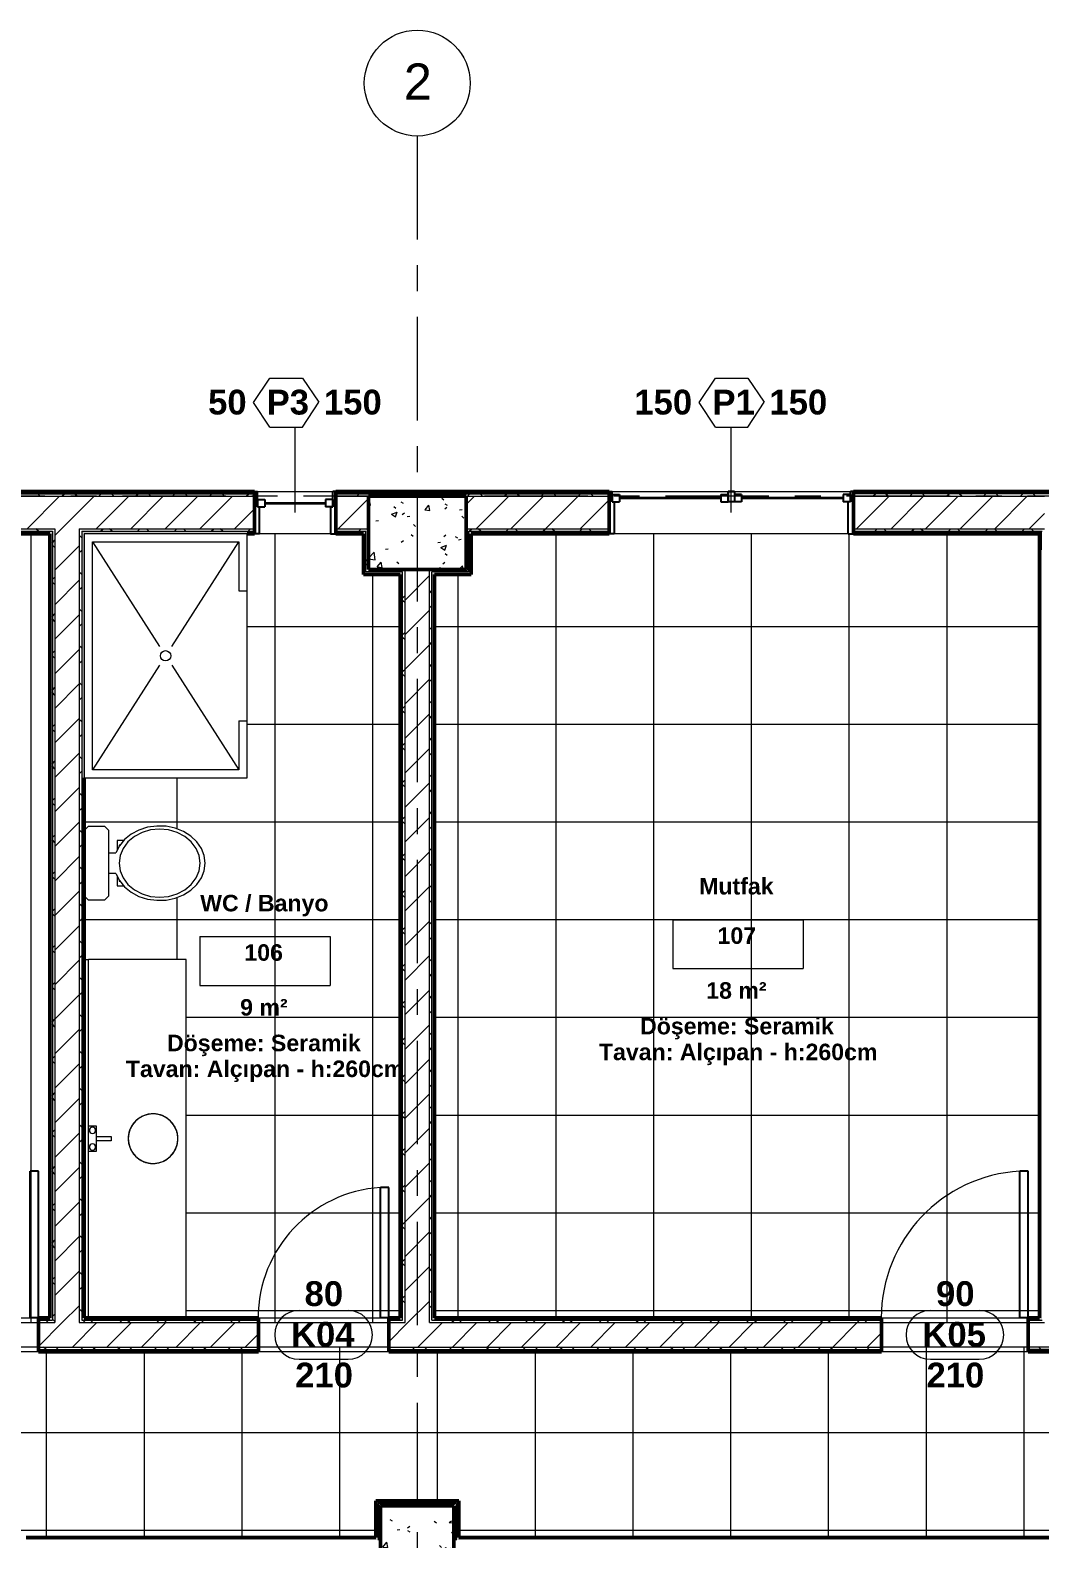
# Model space of a CAD drawing. Header units: centimetres. Extents: x -1798 to 30, y -905 to 1164.
# Drawn here: x -1156 to -536, y 238 to 1164 of the extents above; entities that cross this region are included whole.
import ezdxf

# ---------------------------------------------------------------- set-up
doc = ezdxf.new("R2010")
doc.units = ezdxf.units.CM
doc.linetypes.add('Grid Line', pattern=[2.2225, 1.27, -0.3175, 0.3175, -0.3175])
for name, color, linetype, lineweight in [('A-AREA-IDEN', 2, 'Continuous', 9), ('A-DOOR', 31, 'Continuous', 18), ('A-DOOR-IDEN', 31, 'Continuous', 18), ('A-FLOR', 192, 'Continuous', 18), ('A-FLOR-PATT', 8, 'Continuous', 18), ('A-GLAZ', 151, 'Continuous', 18), ('A-GLAZ-IDEN', 152, 'Continuous', 18), ('A-WALL', 113, 'Continuous', 18), ('A-WALL-PATT', 111, 'Continuous', 50), ('P-SANR-FIXT', 6, 'Continuous', 18), ('S-COLS', 52, 'Continuous', 18), ('S-GRID', 1, 'Continuous', 9), ('S-GRID-IDEN', 1, 'Continuous', 9)]:
    doc.layers.add(name, color=color, linetype=linetype, lineweight=lineweight)
doc.styles.add('Arial', font='arial.ttf', dxfattribs={"height": 22.129491})
doc.styles.add('Arial_B', font='arialbd.ttf', dxfattribs={"height": 10.147562})
doc.styles.add('Arial_B_1', font='arialbd.ttf', dxfattribs={"height": 15.221343})
pattern_1 = [(50, (0, 0), (36.4365, -3.1877), [3.81, -41.91]), (355, (0, 0), (-7.0485, 38.2117), [3.048, -33.528]), (100.451, (3.036, -0.266), (29.3886, 35.0229), [3.238, -35.618]), (46.184, (0, 10.16), (54.216, -8.4084), [5.715, -62.865]), (96.636, (4.52, 9.46), (47.4805, 49.4854), [4.857, -53.427]), (351.184, (0, 10.16), (47.481, 49.4846), [4.572, -50.292]), (21, (5.08, 7.62), (30.32265, -20.4528), [3.81, -41.91]), (326, (5.08, 7.62), (12.3607, 36.8379), [3.048, -33.528]), (71.451, (7.607, 5.916), (42.6833, 16.3839), [3.238, -35.618]), (37.5, (0, 0), (0.61807, 16.91082), [1.676, -31.445, 1.676, -32.36, -33.655]), (37.5, (0, 0), (0.61807, 16.91082), [-67.158, 1.676, -31.979]), (7.5, (0, 0), (13.36414, 20.03578), [1.676, -17.729, 1.676, -30.683, -12.827]), (7.5, (0, 0), (13.36414, 20.03578), [-51.765, 1.676, -11.151]), (327.5, (-11.328, 0), (27.11816, -1.14606), [1.676, -11.024, 1.676, -37.948, -52.578]), (327.5, (-11.328, 0), (27.11816, -1.14606), [-52.324, 1.676, -50.902]), (317.5, (-16.408, 0), (29.6258, 5.08507), [1.676, -14.834, 1.676, -24.638, -37.338]), (317.5, (-16.408, 0), (29.6258, 5.08507), [-42.824, 1.676, -35.662])]

msp = doc.modelspace()

# ---------------------------------------------------------------- hatches: boundary and pattern name
at = {"layer": 'A-WALL-PATT', "lineweight": 18, "ltscale": 50}
h = msp.add_hatch(color=256, dxfattribs=at)
h.paths.add_polyline_path([(-950.9, 879.33), (-947.9, 879.33), (-947.9, 880.83), (-967.9, 880.83), (-967.9, 879.33)], flags=0)
h.paths.add_polyline_path([(-1017.9, 879.33), (-1017.9, 880.83), (-1235.15, 880.83), (-1235.15, 879.33), (-1070.53, 879.33)], flags=0)
h.paths.add_polyline_path([(-1385.15, 879.33), (-1385.15, 880.83), (-1472.9, 880.83), (-1472.9, 879.33), (-1446.5, 879.33)], flags=0)
at = {"layer": 'A-WALL-PATT', "lineweight": 5, "ltscale": 50}
for points in [[(-887.9, 879.33), (-887.9, 880.83), (-947.9, 880.83), (-947.9, 879.33), (-945.21, 879.33)], [(-1143.4, 373.33), (-1141.9, 373.33), (-1141.9, 854.83), (-1143.4, 854.78), (-1143.4, 401.22)], [(-907.4, 373.33), (-907.4, 829.83), (-908.9, 829.83), (-908.9, 373.33)], [(-893.9, 259.33), (-892.4, 259.33), (-892.4, 260.83), (-941.9, 260.83), (-941.9, 259.33), (-940.4, 259.33)]]:
    msp.add_hatch(color=256, dxfattribs=at).paths.add_polyline_path(points, flags=0)
at = {"layer": 'A-WALL-PATT', "lineweight": 18, "ltscale": 50}
h = msp.add_hatch(color=256, dxfattribs=at)
h.paths.add_polyline_path([(-535.9, 879.33), (-532.9, 879.33), (-532.9, 880.83), (-650.15, 880.83), (-650.15, 879.33), (-569.24, 879.33)], flags=0)
h.paths.add_polyline_path([(-800.15, 879.33), (-800.15, 880.83), (-887.9, 880.83), (-887.9, 879.33), (-819.89, 879.33)], flags=0)
at = {"layer": 'A-WALL-PATT', "lineweight": 5, "ltscale": 50}
h = msp.add_hatch(color=256, dxfattribs=at)
h.paths.add_polyline_path([(-950.9, 854.83), (-950.9, 856.33), (-967.9, 856.33), (-967.9, 854.83)], flags=0)
h.paths.add_polyline_path([(-1022.4, 854.83), (-1017.9, 854.83), (-1017.9, 856.33), (-1123.9, 856.33), (-1123.9, 854.83), (-1027.48, 854.83)], flags=0)
h.paths.add_polyline_path([(-1143.4, 854.83), (-1141.9, 854.83), (-1141.9, 856.33), (-1235.15, 856.33), (-1235.15, 854.83), (-1195.85, 854.83)], flags=0)
h.paths.add_polyline_path([(-1385.15, 854.83), (-1385.15, 856.33), (-1471.4, 856.33), (-1471.4, 854.83), (-1446.5, 854.83)], flags=0)
at = {"layer": 'A-WALL-PATT', "lineweight": 18, "ltscale": 50}
for points in [[(-1123.9, 373.33), (-1122.4, 373.33), (-1122.4, 854.83), (-1123.9, 854.78), (-1123.9, 401.22)], [(-950.9, 829.83), (-949.4, 829.83), (-949.4, 856.33), (-950.9, 856.33), (-950.9, 854.78)], [(-886.4, 831.33), (-884.9, 831.33), (-884.9, 856.33), (-886.4, 856.33), (-886.4, 832.83)], [(-534.4, 844.83), (-534.4, 856.33), (-535.9, 856.33), (-535.9, 844.83)], [(-534.4, 371.83), (-534.4, 844.83), (-535.9, 844.83), (-535.9, 371.83)], [(-928.4, 373.33), (-926.9, 373.33), (-926.9, 829.83), (-928.4, 829.83), (-928.4, 401.22)], [(-892.4, 236.83), (-436.4, 236.83), (-436.4, 238.33), (-892.4, 238.33)]]:
    msp.add_hatch(color=256, dxfattribs=at).paths.add_polyline_path(points, flags=0)
at = {"layer": 'A-WALL-PATT', "lineweight": 5, "ltscale": 50}
h = msp.add_hatch(color=256, dxfattribs=at)
h.paths.add_polyline_path([(-535.9, 854.83), (-535.9, 856.33), (-650.15, 856.33), (-650.15, 854.83), (-569.24, 854.83)], flags=0)
h.paths.add_polyline_path([(-800.15, 854.83), (-800.15, 856.33), (-884.9, 856.33), (-884.9, 854.83), (-819.89, 854.83)], flags=0)
at = {"layer": 'A-WALL-PATT', "lineweight": 18, "ltscale": 50}
h = msp.add_hatch(color=256, dxfattribs=at)
h.paths.add_polyline_path([(-884.9, 829.83), (-884.9, 831.33), (-908.9, 831.33), (-908.9, 829.83), (-907.4, 829.83)], flags=0)
h.paths.add_polyline_path([(-928.4, 829.83), (-926.9, 829.83), (-926.9, 831.33), (-949.4, 831.33), (-949.4, 829.83), (-945.21, 829.83)], flags=0)
h = msp.add_hatch(color=256, dxfattribs=at)
h.paths.add_polyline_path([(-535.9, 371.83), (-535.9, 373.33), (-542.9, 373.33), (-542.9, 371.83)], flags=0)
h.paths.add_polyline_path([(-632.9, 371.83), (-632.9, 373.33), (-908.9, 373.33), (-908.9, 371.83), (-694.56, 371.83)], flags=0)
h.paths.add_polyline_path([(-926.9, 371.83), (-926.9, 373.33), (-935.4, 373.33), (-935.4, 371.83)], flags=0)
h.paths.add_polyline_path([(-1015.4, 371.83), (-1015.4, 373.33), (-1123.9, 373.33), (-1123.9, 371.83), (-1070.53, 371.83)], flags=0)
h.paths.add_polyline_path([(-1141.9, 371.83), (-1141.9, 373.33), (-1150.4, 373.33), (-1150.4, 371.83)], flags=0)
h.paths.add_polyline_path([(-1240.4, 371.83), (-1240.4, 373.33), (-1300.9, 373.33), (-1300.9, 371.83), (-1258.51, 371.83)], flags=0)
at = {"layer": 'A-WALL-PATT', "lineweight": 5, "ltscale": 50}
h = msp.add_hatch(color=256, dxfattribs=at)
h.paths.add_polyline_path([(-516.4, 352.33), (-516.4, 353.83), (-542.9, 353.83), (-542.9, 352.33), (-535.9, 352.33)], flags=0)
h.paths.add_polyline_path([(-632.9, 352.33), (-632.9, 353.83), (-935.4, 353.83), (-935.4, 352.33), (-694.56, 352.33)], flags=0)
h.paths.add_polyline_path([(-1015.4, 352.33), (-1015.4, 353.83), (-1150.4, 353.83), (-1150.4, 352.33), (-1070.53, 352.33)], flags=0)
h.paths.add_polyline_path([(-1258.51, 352.33), (-1240.4, 352.33), (-1240.4, 353.83), (-1281.4, 353.83), (-1281.4, 352.33), (-1279.9, 352.33)], flags=0)
h = msp.add_hatch(color=256, dxfattribs=at)
h.paths.add_polyline_path([(-941.9, 196.33), (-941.9, 218.83), (-943.4, 218.83), (-943.4, 196.33)], flags=0)
h.paths.add_polyline_path([(-943.4, 236.83), (-941.9, 236.83), (-941.9, 260.83), (-943.4, 260.83), (-943.4, 238.33)], flags=0)
h = msp.add_hatch(color=256, dxfattribs=at)
h.paths.add_polyline_path([(-892.4, 194.83), (-892.4, 218.83), (-893.9, 218.83), (-893.9, 194.83)], flags=0)
h.paths.add_polyline_path([(-892.4, 236.83), (-892.4, 259.33), (-893.9, 259.33), (-893.9, 236.83)], flags=0)
h = msp.add_hatch(color=256, dxfattribs=at)
h.paths.add_polyline_path([(-945.21, 236.83), (-943.4, 236.83), (-943.4, 238.33), (-1157.9, 238.33), (-1157.9, 236.83), (-1070.53, 236.83)], flags=0)
h.paths.add_polyline_path([(-1247.9, 236.83), (-1247.9, 238.33), (-1281.4, 238.33), (-1281.4, 236.83)], flags=0)
h.paths.add_polyline_path([(-1299.4, 236.83), (-1299.4, 238.33), (-1469.9, 238.33), (-1469.9, 236.83), (-1446.5, 236.83)], flags=0)
at = {"layer": 'S-COLS', "ltscale": 50}
h = msp.add_hatch(dxfattribs=at)
h.set_pattern_fill('FP_1', color=256, style=0, pattern_type=2)
h.set_pattern_definition(pattern_1)
h.paths.add_polyline_path([(-887.9, 832.83), (-887.9, 877.83), (-947.9, 877.83), (-947.9, 832.83), (-945.21, 832.83)], flags=0)
h = msp.add_hatch(dxfattribs=at)
h.set_pattern_fill('FP_1', color=256, style=0, pattern_type=2)
h.set_pattern_definition(pattern_1)
h.paths.add_polyline_path([(-895.4, 197.83), (-895.4, 257.83), (-940.4, 257.83), (-940.4, 197.83)], flags=0)

# ---------------------------------------------------------------- linework, layer by layer
at = {"layer": 'A-AREA-IDEN', "ltscale": 50}
for p, q in [((-761.08, 617.75), (-761.08, 587.75)), ((-761.08, 617.75), (-681.08, 617.75)), ((-681.08, 617.75), (-681.08, 587.75)), ((-1051.47, 607.39), (-1051.47, 577.39)), ((-1051.47, 607.39), (-971.47, 607.39)), ((-971.47, 607.39), (-971.47, 577.39)), ((-761.08, 587.75), (-681.08, 587.75)), ((-1051.47, 577.39), (-971.47, 577.39))]:
    msp.add_line(p, q, dxfattribs=at)
at = {"layer": 'A-DOOR', "lineweight": 25, "ltscale": 50}
for p, q in [((-1155.5, 373.33), (-1155.5, 463.35)), ((-1150.4, 463.35), (-1155.5, 463.35)), ((-1150.4, 373.33), (-1150.4, 463.35)), ((-548, 373.33), (-548, 463.35)), ((-542.9, 463.35), (-548, 463.35)), ((-542.9, 373.33), (-542.9, 463.35)), ((-940.5, 373.33), (-940.5, 453.34)), ((-935.4, 453.34), (-940.5, 453.34)), ((-935.4, 373.33), (-935.4, 453.34)), ((-1150.4, 373.33), (-1155.5, 373.33)), ((-935.4, 373.33), (-940.5, 373.33)), ((-542.9, 373.33), (-548, 373.33))]:
    msp.add_line(p, q, dxfattribs=at)
at = {"layer": 'A-DOOR', "ltscale": 50}
for centre, radius, start in [((-542.9, 373.33), 90.17, 93.2424), ((-935.4, 373.33), 80.17, 93.64736)]:
    msp.add_arc(centre, radius, start, 180, dxfattribs=at)
at = {"layer": 'A-DOOR-IDEN', "ltscale": 50}
for p, q in [((-990.4, 377.83), (-960.4, 377.83)), ((-602.9, 377.83), (-572.9, 377.83)), ((-990.4, 347.83), (-960.4, 347.83)), ((-602.9, 347.83), (-572.9, 347.83))]:
    msp.add_line(p, q, dxfattribs=at)
for centre, start, end in [((-990.4, 362.83), 90, 270), ((-960.4, 362.83), 270, 90), ((-602.9, 362.83), 90, 270), ((-572.9, 362.83), 270, 90)]:
    msp.add_arc(centre, 15, start, end, dxfattribs=at)
at = {"layer": 'A-FLOR', "ltscale": 50}
for p, q in [((-1240.4, 370.33), (-1150.4, 370.33)), ((-1015.4, 370.33), (-935.4, 370.33)), ((-632.9, 370.33), (-542.9, 370.33)), ((-1150.4, 355.33), (-1240.4, 355.33)), ((-935.4, 355.33), (-1015.4, 355.33)), ((-542.9, 355.33), (-632.9, 355.33))]:
    msp.add_line(p, q, dxfattribs=at)
at = {"layer": 'A-FLOR-PATT', "linetype": 'Continuous', "ltscale": 50}
for p, q in [((-1155, 370.33), (-1155, 854.83)), ((-1005.4, 854.79), (-1005.4, 370.33)), ((-832.9, 854.79), (-832.9, 373.33)), ((-772.9, 854.8), (-772.9, 373.33)), ((-712.9, 854.8), (-712.9, 373.33)), ((-652.9, 854.81), (-652.9, 373.33)), ((-592.9, 854.82), (-592.9, 370.33)), ((-945.4, 829.83), (-945.4, 370.33)), ((-892.9, 829.83), (-892.9, 373.33)), ((-1022.4, 797.83), (-928.4, 797.83)), ((-907.4, 797.83), (-535.9, 797.83)), ((-1022.4, 737.83), (-928.4, 737.83)), ((-907.4, 737.83), (-535.9, 737.83)), ((-1065.4, 704.83), (-1065.4, 673.53)), ((-1122.4, 677.83), (-928.4, 677.83)), ((-907.4, 677.83), (-535.9, 677.83)), ((-1065.4, 631.45), (-1065.4, 593.33)), ((-1122.4, 617.83), (-928.4, 617.83)), ((-907.4, 617.83), (-535.9, 617.83)), ((-1059.79, 557.83), (-928.4, 557.83)), ((-907.4, 557.83), (-535.9, 557.83)), ((-1059.79, 497.83), (-928.4, 497.83)), ((-907.4, 497.83), (-535.9, 497.83)), ((-1059.79, 437.83), (-928.4, 437.83)), ((-907.4, 437.83), (-535.9, 437.83)), ((-1059.79, 377.83), (-928.4, 377.83)), ((-907.4, 377.83), (-535.9, 377.83)), ((-1145.4, 238.33), (-1145.4, 352.33)), ((-1085.4, 238.33), (-1085.4, 352.33)), ((-1025.4, 238.33), (-1025.4, 352.33)), ((-965.4, 238.33), (-965.4, 355.33)), ((-905.4, 260.83), (-905.4, 352.33)), ((-845.4, 238.33), (-845.4, 352.33)), ((-785.4, 238.33), (-785.4, 352.33)), ((-725.4, 238.33), (-725.4, 352.33)), ((-665.4, 238.33), (-665.4, 352.33)), ((-605.4, 238.33), (-605.4, 355.33)), ((-545.4, 238.33), (-545.4, 355.33)), ((-1279.9, 302.83), (-290.9, 302.83)), ((-1279.9, 242.83), (-943.4, 242.83)), ((-892.4, 242.83), (-315.9, 242.83))]:
    msp.add_line(p, q, dxfattribs=at)
at = {"layer": 'A-GLAZ', "lineweight": 25, "ltscale": 50}
for p, q in [((-1017.9, 880.83), (-1016, 880.83)), ((-1016, 871.38), (-1016, 880.83)), ((-969.81, 871.38), (-969.81, 880.83)), ((-967.9, 880.83), (-969.81, 880.83)), ((-800.15, 880.83), (-798.25, 880.83)), ((-798.25, 874.48), (-798.25, 880.83)), ((-727.06, 880.83), (-727.06, 874.48)), ((-723.25, 880.83), (-727.06, 880.83)), ((-727.06, 880.83), (-723.25, 880.83)), ((-727.06, 874.48), (-727.06, 880.83)), ((-723.25, 880.83), (-723.25, 874.48)), ((-723.25, 880.83), (-723.25, 874.48)), ((-652.06, 874.48), (-652.06, 880.83)), ((-650.15, 880.83), (-652.06, 880.83)), ((-1016, 875.83), (-1016, 871.38)), ((-1016, 875.83), (-1011.55, 875.83)), ((-1016, 871.38), (-1011.55, 871.38)), ((-1016, 871.38), (-1014.73, 871.38)), ((-1014.73, 854.83), (-1014.73, 871.38)), ((-1011.55, 875.83), (-1011.55, 871.38)), ((-974.25, 875.83), (-974.25, 871.38)), ((-969.81, 875.83), (-974.25, 875.83)), ((-969.81, 871.38), (-974.25, 871.38)), ((-971.08, 871.38), (-969.81, 871.38)), ((-971.08, 871.38), (-971.08, 854.83)), ((-969.81, 875.83), (-969.81, 871.38)), ((-798.25, 878.93), (-798.25, 874.48)), ((-798.25, 878.93), (-793.8, 878.93)), ((-798.25, 874.48), (-793.8, 874.48)), ((-796.98, 874.48), (-796.98, 854.83)), ((-793.8, 878.93), (-793.8, 874.48)), ((-731.5, 878.93), (-731.5, 874.48)), ((-731.5, 878.93), (-727.06, 878.93)), ((-731.5, 874.48), (-727.06, 874.48)), ((-727.06, 878.93), (-727.06, 874.48)), ((-723.25, 874.48), (-727.06, 874.48)), ((-723.25, 874.48), (-727.06, 874.48)), ((-723.25, 878.93), (-723.25, 874.48)), ((-718.8, 878.93), (-723.25, 878.93)), ((-718.8, 874.48), (-723.25, 874.48)), ((-718.8, 878.93), (-718.8, 874.48)), ((-656.5, 878.93), (-656.5, 874.48)), ((-652.06, 878.93), (-656.5, 878.93)), ((-652.06, 874.48), (-656.5, 874.48)), ((-653.33, 854.83), (-653.33, 874.48)), ((-652.06, 874.48), (-653.33, 874.48)), ((-652.06, 878.93), (-652.06, 874.48)), ((-1014.73, 854.83), (-1017.9, 854.83)), ((-971.08, 854.83), (-967.9, 854.83)), ((-796.98, 854.83), (-800.15, 854.83)), ((-653.33, 854.83), (-650.15, 854.83))]:
    msp.add_line(p, q, dxfattribs=at)
at = {"layer": 'A-GLAZ', "lineweight": 35, "ltscale": 50}
for p, q in [((-1011.55, 873.61), (-974.25, 873.61)), ((-731.5, 876.71), (-793.8, 876.71)), ((-656.5, 876.71), (-718.8, 876.71))]:
    msp.add_line(p, q, dxfattribs=at)
at = {"layer": 'A-GLAZ-IDEN', "ltscale": 50}
for p, q in [((-1018.34, 935.33), (-1008.34, 950.33)), ((-1008.34, 950.33), (-988.34, 950.33)), ((-988.34, 950.33), (-978.34, 935.58)), ((-744.89, 935.33), (-734.89, 950.33)), ((-734.89, 950.33), (-714.89, 950.33)), ((-714.89, 950.33), (-704.89, 935.58)), ((-1008.34, 920.33), (-1018.34, 935.33)), ((-988.34, 920.33), (-978.34, 935.58)), ((-734.89, 920.33), (-744.89, 935.33)), ((-714.89, 920.33), (-704.89, 935.58)), ((-1008.34, 920.33), (-988.34, 920.33)), ((-992.9, 867.83), (-992.9, 920.33)), ((-734.89, 920.33), (-714.89, 920.33)), ((-725.15, 867.83), (-725.15, 920.33))]:
    msp.add_line(p, q, dxfattribs=at)
at = {"layer": 'A-WALL', "lineweight": 50, "ltscale": 50}
for p, q in [((-1017.9, 880.83), (-1235.15, 880.83)), ((-1017.9, 854.83), (-1017.9, 880.83)), ((-800.15, 880.83), (-967.9, 880.83)), ((-967.9, 880.83), (-967.9, 854.83)), ((-800.15, 854.83), (-800.15, 880.83)), ((-650.15, 880.83), (-650.15, 854.83)), ((-264.9, 880.83), (-650.15, 880.83)), ((-947.9, 877.83), (-887.9, 877.83)), ((-947.9, 832.83), (-947.9, 877.83)), ((-887.9, 877.83), (-887.9, 832.83)), ((-1235.15, 854.83), (-1143.4, 854.83)), ((-1143.4, 854.83), (-1143.4, 373.33)), ((-1022.4, 854.83), (-1017.9, 854.83)), ((-967.9, 854.83), (-950.9, 854.83)), ((-950.9, 854.83), (-950.9, 829.83)), ((-884.9, 854.83), (-800.15, 854.83)), ((-884.9, 829.83), (-884.9, 854.83)), ((-650.15, 854.83), (-535.9, 854.83)), ((-535.9, 854.83), (-535.9, 373.33)), ((-950.9, 829.83), (-928.4, 829.83)), ((-887.9, 832.83), (-947.9, 832.83)), ((-928.4, 829.83), (-928.4, 373.33)), ((-907.4, 373.33), (-907.4, 829.83)), ((-907.4, 829.83), (-884.9, 829.83)), ((-1122.4, 373.33), (-1122.4, 704.83)), ((-1143.4, 373.33), (-1150.4, 373.33)), ((-1150.4, 373.33), (-1150.4, 352.33)), ((-1015.4, 373.33), (-1122.4, 373.33)), ((-1015.4, 352.33), (-1015.4, 373.33)), ((-928.4, 373.33), (-935.4, 373.33)), ((-935.4, 373.33), (-935.4, 352.33)), ((-632.9, 373.33), (-907.4, 373.33)), ((-632.9, 352.33), (-632.9, 373.33)), ((-535.9, 373.33), (-542.9, 373.33)), ((-542.9, 373.33), (-542.9, 352.33)), ((-1150.4, 352.33), (-1015.4, 352.33)), ((-935.4, 352.33), (-632.9, 352.33)), ((-542.9, 352.33), (-514.9, 352.33)), ((-943.4, 260.83), (-943.4, 238.33)), ((-892.4, 260.83), (-943.4, 260.83)), ((-892.4, 238.33), (-892.4, 260.83)), ((-940.4, 197.83), (-940.4, 257.83)), ((-940.4, 257.83), (-895.4, 257.83)), ((-895.4, 257.83), (-895.4, 197.83)), ((-943.4, 238.33), (-1157.9, 238.33)), ((-434.9, 238.33), (-892.4, 238.33))]:
    msp.add_line(p, q, dxfattribs=at)
at = {"layer": 'A-WALL', "ltscale": 50}
for p, q in [((-1017.9, 880.83), (-967.9, 880.83)), ((-800.15, 880.83), (-727.06, 880.83)), ((-723.25, 880.83), (-650.15, 880.83)), ((-1235.15, 879.33), (-1017.9, 879.33)), ((-1235.15, 877.83), (-1017.9, 877.83)), ((-967.9, 879.33), (-800.15, 879.33)), ((-967.9, 877.83), (-947.9, 877.83)), ((-887.9, 877.83), (-800.15, 877.83)), ((-266.4, 879.33), (-650.15, 879.33)), ((-650.15, 877.83), (-532.9, 877.83)), ((-1235.15, 857.83), (-1140.4, 857.83)), ((-1235.15, 856.33), (-1141.9, 856.33)), ((-1141.9, 856.33), (-1141.9, 371.83)), ((-1140.4, 857.83), (-1140.4, 370.33)), ((-1125.4, 857.83), (-1017.9, 857.83)), ((-1125.4, 857.83), (-1125.4, 370.33)), ((-1123.9, 856.33), (-1017.9, 856.33)), ((-1123.9, 856.33), (-1123.9, 371.83)), ((-967.9, 854.83), (-1017.9, 854.83)), ((-967.9, 857.83), (-947.9, 857.83)), ((-967.9, 856.33), (-949.4, 856.33)), ((-949.4, 831.33), (-949.4, 856.33)), ((-887.9, 857.83), (-800.15, 857.83)), ((-886.4, 856.33), (-800.15, 856.33)), ((-886.4, 856.33), (-886.4, 831.33)), ((-650.15, 854.83), (-800.15, 854.83)), ((-650.15, 857.83), (-532.9, 857.83)), ((-650.15, 856.33), (-534.4, 856.33)), ((-926.9, 831.33), (-949.4, 831.33)), ((-926.9, 371.83), (-926.9, 831.33)), ((-925.4, 370.33), (-925.4, 832.83)), ((-910.4, 370.33), (-910.4, 832.83)), ((-908.9, 371.83), (-908.9, 831.33)), ((-886.4, 831.33), (-908.9, 831.33)), ((-1240.4, 373.33), (-1150.4, 373.33)), ((-1150.4, 371.83), (-1141.9, 371.83)), ((-1123.9, 371.83), (-1015.4, 371.83)), ((-1015.4, 373.33), (-935.4, 373.33)), ((-935.4, 371.83), (-926.9, 371.83)), ((-908.9, 371.83), (-632.9, 371.83)), ((-632.9, 373.33), (-542.9, 373.33)), ((-542.9, 371.83), (-534.4, 371.83)), ((-1150.4, 370.33), (-1140.4, 370.33)), ((-1125.4, 370.33), (-1015.4, 370.33)), ((-935.4, 370.33), (-925.4, 370.33)), ((-910.4, 370.33), (-632.9, 370.33)), ((-542.9, 370.33), (-532.9, 370.33)), ((-1150.4, 352.33), (-1240.4, 352.33)), ((-1150.4, 355.33), (-1015.4, 355.33)), ((-1150.4, 353.83), (-1015.4, 353.83)), ((-935.4, 352.33), (-1015.4, 352.33)), ((-935.4, 355.33), (-632.9, 355.33)), ((-935.4, 353.83), (-632.9, 353.83)), ((-542.9, 352.33), (-632.9, 352.33)), ((-517.9, 355.33), (-542.9, 355.33)), ((-516.4, 353.83), (-542.9, 353.83)), ((-941.9, 259.33), (-941.9, 236.83)), ((-893.9, 259.33), (-941.9, 259.33)), ((-893.9, 236.83), (-893.9, 259.33))]:
    msp.add_line(p, q, dxfattribs=at)
at = {"layer": 'A-WALL-PATT', "linetype": 'Continuous', "lineweight": 18, "ltscale": 50}
for p, q in [((-1157.43, 857.83), (-1137.43, 877.83)), ((-1149.36, 877.83), (-1150.86, 879.33)), ((-1136.21, 857.83), (-1116.21, 877.83)), ((-1136.01, 877.83), (-1134.51, 879.33)), ((-1126.73, 877.83), (-1128.23, 879.33)), ((-1115, 857.83), (-1095, 877.83)), ((-1113.38, 877.83), (-1111.88, 879.33)), ((-1104.1, 877.83), (-1105.6, 879.33)), ((-1093.79, 857.83), (-1073.79, 877.83)), ((-1090.76, 877.83), (-1089.26, 879.33)), ((-1081.48, 877.83), (-1082.98, 879.33)), ((-1072.57, 857.83), (-1052.57, 877.83)), ((-1068.13, 877.83), (-1066.63, 879.33)), ((-1058.85, 877.83), (-1060.35, 879.33)), ((-1051.36, 857.83), (-1031.36, 877.83)), ((-1045.5, 877.83), (-1044, 879.33)), ((-1036.22, 877.83), (-1037.72, 879.33)), ((-1022.87, 877.83), (-1021.37, 879.33)), ((-967.9, 877.64), (-967.72, 877.83)), ((-966.51, 857.83), (-947.9, 876.43)), ((-954.99, 877.83), (-953.49, 879.33)), ((-945.71, 877.83), (-947.21, 879.33)), ((-932.36, 877.83), (-930.86, 879.33)), ((-923.08, 877.83), (-924.58, 879.33)), ((-909.74, 877.83), (-908.24, 879.33)), ((-900.46, 877.83), (-901.96, 879.33)), ((-887.9, 872.79), (-882.87, 877.83)), ((-887.11, 877.83), (-885.61, 879.33)), ((-881.65, 857.83), (-861.65, 877.83)), ((-877.83, 877.83), (-879.33, 879.33)), ((-864.48, 877.83), (-862.98, 879.33)), ((-860.44, 857.83), (-840.44, 877.83)), ((-855.2, 877.83), (-856.7, 879.33)), ((-841.85, 877.83), (-840.35, 879.33)), ((-839.23, 857.83), (-819.23, 877.83)), ((-832.57, 877.83), (-834.07, 879.33)), ((-819.23, 877.83), (-817.73, 879.33)), ((-818.01, 857.83), (-800.15, 875.69)), ((-809.95, 877.83), (-811.45, 879.33)), ((-650.15, 877.2), (-649.52, 877.83)), ((-648.31, 857.83), (-628.31, 877.83)), ((-638.21, 877.83), (-636.71, 879.33)), ((-628.93, 877.83), (-630.43, 879.33)), ((-627.1, 857.83), (-607.1, 877.83)), ((-615.58, 877.83), (-614.08, 879.33)), ((-606.3, 877.83), (-607.8, 879.33)), ((-605.88, 857.83), (-585.88, 877.83)), ((-592.95, 877.83), (-591.45, 879.33)), ((-583.67, 877.83), (-585.17, 879.33)), ((-584.67, 857.83), (-564.67, 877.83)), ((-570.33, 877.83), (-568.83, 879.33)), ((-563.46, 857.83), (-543.46, 877.83)), ((-561.05, 877.83), (-562.55, 879.33)), ((-547.7, 877.83), (-546.2, 879.33)), ((-538.42, 877.83), (-539.92, 879.33)), ((-1030.15, 857.83), (-1017.9, 870.07)), ((-542.24, 857.83), (-532.9, 867.17)), ((-1150.49, 856.33), (-1151.99, 857.83)), ((-1140.4, 853.64), (-1136.21, 857.83)), ((-1123.9, 852.38), (-1125.4, 853.88)), ((-1112.26, 856.33), (-1110.76, 857.83)), ((-1105.23, 856.33), (-1106.73, 857.83)), ((-1089.63, 856.33), (-1088.13, 857.83)), ((-1082.6, 856.33), (-1084.1, 857.83)), ((-1067, 856.33), (-1065.5, 857.83)), ((-1059.98, 856.33), (-1061.48, 857.83)), ((-1044.37, 856.33), (-1042.87, 857.83)), ((-1037.35, 856.33), (-1038.85, 857.83)), ((-1021.75, 856.33), (-1020.25, 857.83)), ((-953.86, 856.33), (-952.36, 857.83)), ((-947.9, 857.4), (-948.34, 857.83)), ((-887.9, 854.41), (-886.4, 855.91)), ((-885.98, 856.33), (-884.48, 857.83)), ((-878.96, 856.33), (-880.46, 857.83)), ((-863.35, 856.33), (-861.85, 857.83)), ((-856.33, 856.33), (-857.83, 857.83)), ((-840.73, 856.33), (-839.23, 857.83)), ((-833.7, 856.33), (-835.2, 857.83)), ((-818.1, 856.33), (-816.6, 857.83)), ((-811.07, 856.33), (-812.57, 857.83)), ((-637.08, 856.33), (-635.58, 857.83)), ((-630.05, 856.33), (-631.55, 857.83)), ((-614.45, 856.33), (-612.95, 857.83)), ((-607.43, 856.33), (-608.93, 857.83)), ((-591.83, 856.33), (-590.33, 857.83)), ((-584.8, 856.33), (-586.3, 857.83)), ((-569.2, 856.33), (-567.7, 857.83)), ((-562.17, 856.33), (-563.67, 857.83)), ((-546.57, 856.33), (-545.07, 857.83)), ((-539.55, 856.33), (-541.05, 857.83)), ((-1141.9, 849.31), (-1140.4, 850.81)), ((-1140.4, 846.25), (-1141.9, 847.75)), ((-1140.4, 832.42), (-1125.4, 847.42)), ((-1125.4, 843.18), (-1123.9, 844.68)), ((-949.4, 838.16), (-947.9, 839.66)), ((-947.9, 834.77), (-949.4, 836.27)), ((-886.4, 841.15), (-887.9, 842.65)), ((-1141.9, 826.68), (-1140.4, 828.18)), ((-1140.4, 823.62), (-1141.9, 825.12)), ((-1140.4, 811.21), (-1125.4, 826.21)), ((-1123.9, 829.75), (-1125.4, 831.25)), ((-944.47, 831.33), (-945.97, 832.83)), ((-933.61, 831.33), (-932.11, 832.83)), ((-925.4, 814.08), (-910.4, 829.08)), ((-910.4, 831.91), (-909.48, 832.83)), ((-899.21, 831.33), (-900.71, 832.83)), ((-888.35, 831.33), (-886.85, 832.83)), ((-886.85, 832.83), (-886.4, 833.28)), ((-1125.4, 820.55), (-1123.9, 822.05)), ((-926.9, 815.41), (-925.4, 816.91)), ((-908.9, 818.4), (-910.4, 819.9)), ((-1123.9, 807.12), (-1125.4, 808.62)), ((-925.4, 812.27), (-926.9, 813.77)), ((-925.4, 792.86), (-910.4, 807.86)), ((-910.4, 809.28), (-908.9, 810.78)), ((-1141.9, 804.05), (-1140.4, 805.55)), ((-1140.4, 800.99), (-1141.9, 802.49)), ((-1140.4, 790), (-1125.4, 805)), ((-1125.4, 797.93), (-1123.9, 799.43)), ((-908.9, 795.77), (-910.4, 797.27)), ((-926.9, 792.78), (-925.4, 794.28)), ((-925.4, 789.64), (-926.9, 791.14)), ((-910.4, 786.65), (-908.9, 788.15)), ((-1141.9, 781.43), (-1140.4, 782.93)), ((-1140.4, 778.37), (-1141.9, 779.87)), ((-1140.4, 768.78), (-1125.4, 783.78)), ((-1123.9, 784.49), (-1125.4, 785.99)), ((-925.4, 771.65), (-910.4, 786.65)), ((-1125.4, 775.3), (-1123.9, 776.8)), ((-926.9, 770.15), (-925.4, 771.65)), ((-908.9, 773.14), (-910.4, 774.64)), ((-1141.9, 758.8), (-1140.4, 760.3)), ((-1140.4, 747.57), (-1125.4, 762.57)), ((-1123.9, 761.87), (-1125.4, 763.37)), ((-925.4, 767.01), (-926.9, 768.51)), ((-925.4, 750.44), (-910.4, 765.44)), ((-910.4, 764.02), (-908.9, 765.52)), ((-1140.4, 755.74), (-1141.9, 757.24)), ((-1125.4, 752.67), (-1123.9, 754.17)), ((-908.9, 750.51), (-910.4, 752.01)), ((-1140.4, 726.36), (-1125.4, 741.36)), ((-926.9, 747.52), (-925.4, 749.02)), ((-925.4, 744.39), (-926.9, 745.89)), ((-925.4, 729.23), (-910.4, 744.23)), ((-910.4, 741.4), (-908.9, 742.9)), ((-1141.9, 736.17), (-1140.4, 737.67)), ((-1140.4, 733.11), (-1141.9, 734.61)), ((-1123.9, 739.24), (-1125.4, 740.74)), ((-1125.4, 730.04), (-1123.9, 731.54)), ((-926.9, 724.9), (-925.4, 726.4)), ((-925.4, 721.76), (-926.9, 723.26)), ((-925.4, 708.01), (-910.4, 723.01)), ((-908.9, 727.89), (-910.4, 729.39)), ((-1141.9, 713.54), (-1140.4, 715.04)), ((-1140.4, 705.14), (-1125.4, 720.14)), ((-1123.9, 716.61), (-1125.4, 718.11)), ((-910.4, 718.77), (-908.9, 720.27)), ((-1140.4, 710.48), (-1141.9, 711.98)), ((-1125.4, 707.42), (-1123.9, 708.92)), ((-908.9, 705.26), (-910.4, 706.76)), ((-1140.4, 683.93), (-1125.4, 698.93)), ((-1123.9, 693.98), (-1125.4, 695.48)), ((-926.9, 702.27), (-925.4, 703.77)), ((-925.4, 699.13), (-926.9, 700.63)), ((-925.4, 686.8), (-910.4, 701.8)), ((-910.4, 696.14), (-908.9, 697.64)), ((-1141.9, 690.92), (-1140.4, 692.42)), ((-1140.4, 687.86), (-1141.9, 689.36)), ((-1125.4, 684.79), (-1123.9, 686.29)), ((-1140.4, 662.72), (-1125.4, 677.72)), ((-926.9, 679.64), (-925.4, 681.14)), ((-925.4, 676.5), (-926.9, 678)), ((-925.4, 665.59), (-910.4, 680.59)), ((-908.9, 682.63), (-910.4, 684.13)), ((-1141.9, 668.29), (-1140.4, 669.79)), ((-1123.9, 671.36), (-1125.4, 672.86)), ((-910.4, 673.51), (-908.9, 675.01)), ((-1140.4, 665.23), (-1141.9, 666.73)), ((-1125.4, 662.16), (-1123.9, 663.66)), ((-926.9, 657.01), (-925.4, 658.51)), ((-925.4, 644.37), (-910.4, 659.37)), ((-908.9, 660), (-910.4, 661.5)), ((-1140.4, 641.5), (-1125.4, 656.5)), ((-1123.9, 648.73), (-1125.4, 650.23)), ((-925.4, 653.88), (-926.9, 655.38)), ((-910.4, 650.89), (-908.9, 652.39)), ((-1141.9, 645.66), (-1140.4, 647.16)), ((-1140.4, 642.6), (-1141.9, 644.1)), ((-1125.4, 639.53), (-1123.9, 641.03)), ((-1140.4, 620.29), (-1125.4, 635.29)), ((-926.9, 634.39), (-925.4, 635.89)), ((-925.4, 631.25), (-926.9, 632.75)), ((-925.4, 623.16), (-910.4, 638.16)), ((-908.9, 637.38), (-910.4, 638.88)), ((-1141.9, 623.03), (-1140.4, 624.53)), ((-1140.4, 619.97), (-1141.9, 621.47)), ((-1123.9, 626.1), (-1125.4, 627.6)), ((-910.4, 628.26), (-908.9, 629.76)), ((-1140.4, 599.08), (-1125.4, 614.08)), ((-1125.4, 616.91), (-1123.9, 618.41)), ((-926.9, 611.76), (-925.4, 613.26)), ((-925.4, 601.95), (-910.4, 616.95)), ((-908.9, 614.75), (-910.4, 616.25)), ((-1123.9, 603.47), (-1125.4, 604.97)), ((-925.4, 608.62), (-926.9, 610.12)), ((-910.4, 605.63), (-908.9, 607.13)), ((-1141.9, 600.41), (-1140.4, 601.91)), ((-1140.4, 597.35), (-1141.9, 598.85)), ((-1125.4, 594.28), (-1123.9, 595.78)), ((-925.4, 580.73), (-910.4, 595.73)), ((-908.9, 592.12), (-910.4, 593.62)), ((-1140.4, 577.86), (-1125.4, 592.86)), ((-926.9, 589.13), (-925.4, 590.63)), ((-925.4, 585.99), (-926.9, 587.49)), ((-910.4, 583), (-908.9, 584.5)), ((-1141.9, 577.78), (-1140.4, 579.28)), ((-1140.4, 574.72), (-1141.9, 576.22)), ((-1123.9, 580.85), (-1125.4, 582.35)), ((-925.4, 559.52), (-910.4, 574.52)), ((-1140.4, 556.65), (-1125.4, 571.65)), ((-1125.4, 571.65), (-1123.9, 573.15)), ((-926.9, 566.5), (-925.4, 568)), ((-908.9, 569.49), (-910.4, 570.99)), ((-1141.9, 555.15), (-1140.4, 556.65)), ((-1123.9, 558.22), (-1125.4, 559.72)), ((-925.4, 563.37), (-926.9, 564.87)), ((-910.4, 560.38), (-908.9, 561.88)), ((-1140.4, 552.09), (-1141.9, 553.59)), ((-1140.4, 535.44), (-1125.4, 550.44)), ((-1125.4, 549.02), (-1123.9, 550.52)), ((-925.4, 538.31), (-910.4, 553.31)), ((-908.9, 546.87), (-910.4, 548.37)), ((-926.9, 543.88), (-925.4, 545.38)), ((-925.4, 540.74), (-926.9, 542.24)), ((-910.4, 537.75), (-908.9, 539.25)), ((-1141.9, 532.52), (-1140.4, 534.02)), ((-1140.4, 529.46), (-1141.9, 530.96)), ((-1140.4, 514.23), (-1125.4, 529.23)), ((-1123.9, 535.59), (-1125.4, 537.09)), ((-925.4, 517.09), (-910.4, 532.09)), ((-1125.4, 526.4), (-1123.9, 527.9)), ((-926.9, 521.25), (-925.4, 522.75)), ((-925.4, 518.11), (-926.9, 519.61)), ((-908.9, 524.24), (-910.4, 525.74)), ((-1141.9, 509.9), (-1140.4, 511.4)), ((-1123.9, 512.96), (-1125.4, 514.46)), ((-925.4, 495.88), (-910.4, 510.88)), ((-910.4, 515.12), (-908.9, 516.62)), ((-1140.4, 506.84), (-1141.9, 508.34)), ((-1140.4, 493.01), (-1125.4, 508.01)), ((-1125.4, 503.77), (-1123.9, 505.27)), ((-908.9, 501.61), (-910.4, 503.11)), ((-1123.9, 490.34), (-1125.4, 491.84)), ((-926.9, 498.62), (-925.4, 500.12)), ((-925.4, 495.48), (-926.9, 496.98)), ((-910.4, 492.5), (-908.9, 494)), ((-1141.9, 487.27), (-1140.4, 488.77)), ((-1140.4, 484.21), (-1141.9, 485.71)), ((-1140.4, 471.8), (-1125.4, 486.8)), ((-1125.4, 481.14), (-1123.9, 482.64)), ((-925.4, 474.67), (-910.4, 489.67)), ((-926.9, 476), (-925.4, 477.5)), ((-925.4, 472.86), (-926.9, 474.36)), ((-908.9, 478.98), (-910.4, 480.48)), ((-1141.9, 464.64), (-1140.4, 466.14)), ((-1140.4, 450.59), (-1125.4, 465.59)), ((-1123.9, 467.71), (-1125.4, 469.21)), ((-925.4, 453.45), (-910.4, 468.45)), ((-910.4, 469.87), (-908.9, 471.37)), ((-1140.4, 461.58), (-1141.9, 463.08)), ((-1125.4, 458.51), (-1123.9, 460.01)), ((-926.9, 453.37), (-925.4, 454.87)), ((-908.9, 456.36), (-910.4, 457.86)), ((-1123.9, 445.08), (-1125.4, 446.58)), ((-925.4, 450.23), (-926.9, 451.73)), ((-925.4, 432.24), (-910.4, 447.24)), ((-910.4, 447.24), (-908.9, 448.74)), ((-1141.9, 442.01), (-1140.4, 443.51)), ((-1140.4, 438.95), (-1141.9, 440.45)), ((-1140.4, 429.37), (-1125.4, 444.37)), ((-1125.4, 435.89), (-1123.9, 437.39)), ((-926.9, 430.74), (-925.4, 432.24)), ((-925.4, 427.6), (-926.9, 429.1)), ((-908.9, 433.73), (-910.4, 435.23)), ((-1141.9, 419.39), (-1140.4, 420.89)), ((-1140.4, 416.33), (-1141.9, 417.83)), ((-1140.4, 408.16), (-1125.4, 423.16)), ((-1123.9, 422.45), (-1125.4, 423.95)), ((-925.4, 411.03), (-910.4, 426.03)), ((-910.4, 424.61), (-908.9, 426.11)), ((-1125.4, 413.26), (-1123.9, 414.76)), ((-926.9, 408.11), (-925.4, 409.61)), ((-908.9, 411.1), (-910.4, 412.6)), ((-1140.4, 386.95), (-1125.4, 401.95)), ((-1123.9, 399.83), (-1125.4, 401.33)), ((-925.4, 404.97), (-926.9, 406.47)), ((-925.4, 389.81), (-910.4, 404.81)), ((-910.4, 401.99), (-908.9, 403.49)), ((-1141.9, 396.76), (-1140.4, 398.26)), ((-1140.4, 393.7), (-1141.9, 395.2)), ((-1125.4, 390.63), (-1123.9, 392.13)), ((-908.9, 388.47), (-910.4, 389.97)), ((-1135.81, 370.33), (-1125.4, 380.73)), ((-926.9, 385.49), (-925.4, 386.99)), ((-925.4, 382.35), (-926.9, 383.85)), ((-923.68, 370.33), (-910.4, 383.6)), ((-910.4, 379.36), (-908.9, 380.86)), ((-1145.71, 370.33), (-1144.21, 371.83)), ((-1141.9, 374.13), (-1140.4, 375.63)), ((-1141.16, 371.83), (-1141.9, 372.57)), ((-1140.4, 371.07), (-1141.16, 371.83)), ((-1123.9, 377.2), (-1125.4, 378.7)), ((-1123.08, 370.33), (-1121.58, 371.83)), ((-1117.03, 370.33), (-1118.53, 371.83)), ((-1100.45, 370.33), (-1098.95, 371.83)), ((-1094.41, 370.33), (-1095.91, 371.83)), ((-1077.83, 370.33), (-1076.33, 371.83)), ((-1071.78, 370.33), (-1073.28, 371.83)), ((-1055.2, 370.33), (-1053.7, 371.83)), ((-1049.15, 370.33), (-1050.65, 371.83)), ((-1032.57, 370.33), (-1031.07, 371.83)), ((-1026.52, 370.33), (-1028.02, 371.83)), ((-896.81, 370.33), (-895.31, 371.83)), ((-890.76, 370.33), (-892.26, 371.83)), ((-874.18, 370.33), (-872.68, 371.83)), ((-868.13, 370.33), (-869.63, 371.83)), ((-851.55, 370.33), (-850.05, 371.83)), ((-845.5, 370.33), (-847, 371.83)), ((-828.92, 370.33), (-827.42, 371.83)), ((-822.88, 370.33), (-824.38, 371.83)), ((-806.3, 370.33), (-804.8, 371.83)), ((-800.25, 370.33), (-801.75, 371.83)), ((-783.67, 370.33), (-782.17, 371.83)), ((-777.62, 370.33), (-779.12, 371.83)), ((-761.04, 370.33), (-759.54, 371.83)), ((-755, 370.33), (-756.5, 371.83)), ((-738.41, 370.33), (-736.91, 371.83)), ((-732.37, 370.33), (-733.87, 371.83)), ((-715.79, 370.33), (-714.29, 371.83)), ((-709.74, 370.33), (-711.24, 371.83)), ((-693.16, 370.33), (-691.66, 371.83)), ((-687.11, 370.33), (-688.61, 371.83)), ((-670.53, 370.33), (-669.03, 371.83)), ((-664.49, 370.33), (-665.99, 371.83)), ((-647.9, 370.33), (-646.4, 371.83)), ((-641.86, 370.33), (-643.36, 371.83)), ((-1150.4, 355.73), (-1135.81, 370.33)), ((-1129.6, 355.33), (-1114.6, 370.33)), ((-1108.38, 355.33), (-1093.38, 370.33)), ((-1087.17, 355.33), (-1072.17, 370.33)), ((-1065.96, 355.33), (-1050.96, 370.33)), ((-1044.74, 355.33), (-1029.74, 370.33)), ((-1023.53, 355.33), (-1015.4, 363.45)), ((-935.4, 358.6), (-923.68, 370.33)), ((-917.46, 355.33), (-902.46, 370.33)), ((-896.25, 355.33), (-881.25, 370.33)), ((-875.04, 355.33), (-860.04, 370.33)), ((-853.82, 355.33), (-838.82, 370.33)), ((-832.61, 355.33), (-817.61, 370.33)), ((-811.4, 355.33), (-796.4, 370.33)), ((-790.18, 355.33), (-775.18, 370.33)), ((-768.97, 355.33), (-753.97, 370.33)), ((-747.76, 355.33), (-732.76, 370.33)), ((-726.54, 355.33), (-711.54, 370.33)), ((-705.33, 355.33), (-690.33, 370.33)), ((-684.12, 355.33), (-669.12, 370.33)), ((-662.9, 355.33), (-647.9, 370.33)), ((-641.69, 355.33), (-632.9, 364.12)), ((-542.9, 369.26), (-541.84, 370.33)), ((-1145.79, 353.83), (-1147.29, 355.33)), ((-1139.58, 353.83), (-1138.08, 355.33)), ((-1123.16, 353.83), (-1124.66, 355.33)), ((-1116.95, 353.83), (-1115.45, 355.33)), ((-1100.53, 353.83), (-1102.03, 355.33)), ((-1094.33, 353.83), (-1092.83, 355.33)), ((-1077.91, 353.83), (-1079.41, 355.33)), ((-1071.7, 353.83), (-1070.2, 355.33)), ((-1055.28, 353.83), (-1056.78, 355.33)), ((-1049.07, 353.83), (-1047.57, 355.33)), ((-1032.65, 353.83), (-1034.15, 355.33)), ((-1026.44, 353.83), (-1024.94, 355.33)), ((-935.4, 354.36), (-934.43, 355.33)), ((-919.51, 353.83), (-921.01, 355.33)), ((-913.31, 353.83), (-911.81, 355.33)), ((-896.89, 353.83), (-898.39, 355.33)), ((-890.68, 353.83), (-889.18, 355.33)), ((-874.26, 353.83), (-875.76, 355.33)), ((-868.05, 353.83), (-866.55, 355.33)), ((-851.63, 353.83), (-853.13, 355.33)), ((-845.42, 353.83), (-843.92, 355.33)), ((-829, 353.83), (-830.5, 355.33)), ((-822.8, 353.83), (-821.3, 355.33)), ((-806.38, 353.83), (-807.88, 355.33)), ((-800.17, 353.83), (-798.67, 355.33)), ((-783.75, 353.83), (-785.25, 355.33)), ((-777.54, 353.83), (-776.04, 355.33)), ((-761.12, 353.83), (-762.62, 355.33)), ((-754.91, 353.83), (-753.41, 355.33)), ((-738.5, 353.83), (-740, 355.33)), ((-732.29, 353.83), (-730.79, 355.33)), ((-715.87, 353.83), (-717.37, 355.33)), ((-709.66, 353.83), (-708.16, 355.33)), ((-693.24, 353.83), (-694.74, 355.33)), ((-687.03, 353.83), (-685.53, 355.33)), ((-670.61, 353.83), (-672.11, 355.33)), ((-664.4, 353.83), (-662.9, 355.33)), ((-647.99, 353.83), (-649.49, 355.33)), ((-641.78, 353.83), (-640.28, 355.33)), ((-534.85, 353.83), (-536.35, 355.33)), ((-941.9, 257.35), (-940.4, 258.85)), ((-940.4, 258.85), (-939.92, 259.33)), ((-936.65, 257.83), (-938.15, 259.33)), ((-918.8, 257.83), (-917.3, 259.33)), ((-914.02, 257.83), (-915.52, 259.33)), ((-896.17, 257.83), (-894.67, 259.33)), ((-940.4, 238.95), (-941.9, 240.45)), ((-893.9, 237.71), (-895.4, 239.21))]:
    msp.add_line(p, q, dxfattribs=at)
at = {"layer": 'P-SANR-FIXT', "ltscale": 50}
for p, q in [((-1122.4, 854.83), (-1122.4, 704.83)), ((-1027.48, 854.83), (-1122.4, 854.83)), ((-1022.4, 854.83), (-1027.48, 854.83)), ((-1022.4, 704.83), (-1022.4, 854.83)), ((-1117.32, 849.75), (-1076.21, 785.54)), ((-1117.32, 709.91), (-1117.32, 849.75)), ((-1117.32, 849.75), (-1027.48, 849.75)), ((-1068.59, 785.54), (-1027.48, 849.75)), ((-1027.48, 849.75), (-1027.48, 819.83)), ((-1027.48, 819.83), (-1022.4, 819.83)), ((-1076.21, 774.11), (-1117.32, 709.91)), ((-1068.59, 774.11), (-1027.48, 709.91)), ((-1027.48, 739.83), (-1027.48, 709.91)), ((-1027.48, 739.83), (-1022.4, 739.83)), ((-1122.4, 704.83), (-1027.48, 704.83)), ((-1027.48, 709.91), (-1117.32, 709.91)), ((-1027.48, 704.83), (-1022.4, 704.83)), ((-1119.86, 675.03), (-1122.4, 672.49)), ((-1109.7, 675.03), (-1119.86, 675.03)), ((-1107.16, 672.49), (-1109.7, 675.03)), ((-1107.16, 632.49), (-1107.16, 672.49)), ((-1107.16, 658.84), (-1102.89, 658.84)), ((-1098.07, 666.46), (-1102.08, 666.46)), ((-1102.08, 666.46), (-1102.08, 660.47)), ((-1100.81, 663.52), (-1100.81, 663.07)), ((-1100.52, 663.52), (-1100.81, 663.52)), ((-1102.89, 646.14), (-1107.16, 646.14)), ((-1102.08, 644.51), (-1102.08, 638.52)), ((-1100.81, 641.91), (-1100.81, 641.46)), ((-1100.81, 641.46), (-1100.52, 641.46)), ((-1122.4, 632.49), (-1119.86, 629.95)), ((-1109.7, 629.95), (-1107.16, 632.49)), ((-1102.08, 638.52), (-1098.07, 638.52)), ((-1119.86, 629.95), (-1109.7, 629.95)), ((-1122.4, 593.33), (-1119.79, 593.33)), ((-1059.79, 593.33), (-1119.79, 593.33)), ((-1119.79, 373.33), (-1119.79, 593.33)), ((-1059.79, 373.33), (-1059.79, 593.33)), ((-1114.71, 490.95), (-1119.79, 490.95)), ((-1114.71, 484.6), (-1114.71, 490.95)), ((-1114.71, 482.06), (-1114.71, 484.6)), ((-1114.71, 484.6), (-1105.89, 484.6)), ((-1114.71, 475.71), (-1114.71, 482.06)), ((-1105.89, 482.06), (-1114.71, 482.06)), ((-1105.89, 484.6), (-1105.89, 482.06)), ((-1119.79, 475.71), (-1114.71, 475.71))]:
    msp.add_line(p, q, dxfattribs=at)
at = {"layer": 'P-SANR-FIXT', "ltscale": 50, "flags": 128}
for points in [[(-1048.11, 652.49), (-1048.69, 657.13), (-1050.41, 661.57), (-1053.2, 665.64), (-1056.93, 669.16), (-1061.46, 671.99), (-1066.6, 674), (-1072.13, 675.12), (-1077.83, 675.3), (-1083.45, 674.53), (-1088.76, 672.85), (-1093.54, 670.31), (-1097.6, 667.04), (-1100.76, 663.16), (-1102.89, 658.84)], [(-1051.16, 652.49), (-1051.78, 657.15), (-1053.62, 661.58), (-1056.59, 665.55), (-1060.53, 668.87), (-1065.25, 671.37), (-1070.51, 672.92), (-1076.05, 673.44), (-1081.59, 672.92), (-1086.85, 671.37), (-1091.57, 668.87), (-1095.51, 665.55), (-1098.48, 661.58), (-1100.32, 657.15), (-1100.94, 652.49)], [(-1100.52, 663.52), (-1100.67, 663.3), (-1100.81, 663.07)], [(-1102.89, 646.14), (-1100.76, 641.82), (-1097.6, 637.94), (-1093.54, 634.66), (-1088.76, 632.13), (-1083.45, 630.45), (-1077.83, 629.68), (-1072.13, 629.86), (-1066.6, 630.98), (-1061.46, 632.99), (-1056.93, 635.82), (-1053.2, 639.34), (-1050.41, 643.41), (-1048.69, 647.85), (-1048.11, 652.49)], [(-1100.94, 652.49), (-1100.32, 647.83), (-1098.48, 643.4), (-1095.51, 639.42), (-1091.57, 636.11), (-1086.85, 633.61), (-1081.59, 632.06), (-1076.05, 631.53), (-1070.51, 632.06), (-1065.25, 633.61), (-1060.53, 636.11), (-1056.59, 639.42), (-1053.62, 643.4), (-1051.78, 647.83), (-1051.16, 652.49)], [(-1100.81, 641.91), (-1100.67, 641.68), (-1100.52, 641.46)], [(-1080.11, 498.57), (-1080.71, 498.56), (-1081.32, 498.52), (-1081.93, 498.46), (-1082.53, 498.37), (-1083.13, 498.27), (-1083.73, 498.13), (-1084.32, 497.98), (-1084.9, 497.8), (-1085.47, 497.59), (-1086.04, 497.37), (-1086.6, 497.12), (-1087.14, 496.85), (-1087.68, 496.55), (-1088.2, 496.24), (-1088.71, 495.91), (-1089.21, 495.55), (-1089.69, 495.18), (-1090.15, 494.79), (-1090.6, 494.38), (-1091.04, 493.95), (-1091.45, 493.5), (-1091.85, 493.04), (-1092.23, 492.56), (-1092.59, 492.07), (-1092.93, 491.56), (-1093.25, 491.04), (-1093.55, 490.51), (-1093.82, 489.97), (-1094.08, 489.41), (-1094.31, 488.85), (-1094.52, 488.28), (-1094.71, 487.7), (-1094.87, 487.11), (-1095.01, 486.52), (-1095.12, 485.92), (-1095.22, 485.32), (-1095.28, 484.71), (-1095.33, 484.1), (-1095.34, 483.49), (-1095.34, 482.88), (-1095.31, 482.28), (-1095.25, 481.67), (-1095.18, 481.06), (-1095.07, 480.46), (-1094.95, 479.87), (-1094.8, 479.28), (-1094.62, 478.69), (-1094.43, 478.11), (-1094.21, 477.55), (-1093.96, 476.99), (-1093.7, 476.44), (-1093.41, 475.9), (-1093.1, 475.37), (-1092.78, 474.86), (-1092.43, 474.36), (-1092.06, 473.87), (-1091.67, 473.4), (-1091.26, 472.95), (-1090.84, 472.51), (-1090.4, 472.09), (-1089.94, 471.69), (-1089.47, 471.3), (-1088.98, 470.94), (-1088.48, 470.59), (-1087.96, 470.27), (-1087.43, 469.97), (-1086.89, 469.68), (-1086.34, 469.42), (-1085.78, 469.19), (-1085.21, 468.97), (-1084.63, 468.78), (-1084.05, 468.61), (-1083.45, 468.46), (-1082.86, 468.34), (-1082.26, 468.24), (-1081.65, 468.17), (-1081.04, 468.12), (-1080.43, 468.09), (-1080.11, 468.09)], [(-1080.11, 468.09), (-1079.5, 468.1), (-1078.89, 468.14), (-1078.28, 468.2), (-1077.68, 468.28), (-1077.08, 468.39), (-1076.48, 468.53), (-1075.89, 468.68), (-1075.31, 468.86), (-1074.74, 469.07), (-1074.17, 469.29), (-1073.61, 469.54), (-1073.07, 469.81), (-1072.53, 470.1), (-1072.01, 470.42), (-1071.5, 470.75), (-1071, 471.11), (-1070.52, 471.48), (-1070.06, 471.87), (-1069.61, 472.28), (-1069.17, 472.71), (-1068.76, 473.16), (-1068.36, 473.62), (-1067.98, 474.1), (-1067.62, 474.59), (-1067.28, 475.09), (-1066.96, 475.61), (-1066.66, 476.15), (-1066.39, 476.69), (-1066.13, 477.24), (-1065.9, 477.81), (-1065.69, 478.38), (-1065.51, 478.96), (-1065.34, 479.55), (-1065.2, 480.14), (-1065.09, 480.74), (-1065, 481.34), (-1064.93, 481.95), (-1064.89, 482.56), (-1064.87, 483.16), (-1064.87, 483.77), (-1064.9, 484.38), (-1064.96, 484.99), (-1065.03, 485.59), (-1065.14, 486.2), (-1065.26, 486.79), (-1065.41, 487.38), (-1065.59, 487.97), (-1065.79, 488.54), (-1066.01, 489.11), (-1066.25, 489.67), (-1066.51, 490.22), (-1066.8, 490.76), (-1067.11, 491.28), (-1067.44, 491.8), (-1067.78, 492.3), (-1068.15, 492.78), (-1068.54, 493.25), (-1068.95, 493.71), (-1069.37, 494.15), (-1069.81, 494.57), (-1070.27, 494.97), (-1070.74, 495.35), (-1071.23, 495.72), (-1071.73, 496.06), (-1072.25, 496.39), (-1072.78, 496.69), (-1073.32, 496.97), (-1073.87, 497.23), (-1074.43, 497.47), (-1075, 497.69), (-1075.58, 497.88), (-1076.16, 498.05), (-1076.76, 498.2), (-1077.35, 498.32), (-1077.95, 498.42), (-1078.56, 498.49), (-1079.17, 498.54), (-1079.78, 498.57), (-1080.11, 498.57)]]:
    msp.add_lwpolyline(points, dxfattribs=at)
at = {"layer": 'P-SANR-FIXT', "ltscale": 50}
msp.add_circle((-1072.4, 779.83), 3.18, dxfattribs=at)
for centre, radius, start, end in [((-1080.11, 483.33), 15.24, 90, 270), ((-1080.11, 483.33), 15.24, 0, 180), ((-1080.11, 483.33), 15.24, 270, 90), ((-1117.25, 488.41), 1.91, 0, 180), ((-1117.25, 488.41), 1.91, 180, 0), ((-1080.11, 483.33), 15.24, 180, 0), ((-1117.25, 478.25), 1.91, 0, 180), ((-1117.25, 478.25), 1.91, 180, 0)]:
    msp.add_arc(centre, radius, start, end, dxfattribs=at)
at = {"layer": 'S-COLS', "color": 254, "lineweight": 50, "ltscale": 50}
for p, q in [((-887.9, 877.83), (-947.9, 877.83)), ((-947.9, 877.83), (-947.9, 832.83)), ((-887.9, 832.83), (-887.9, 877.83)), ((-947.9, 832.83), (-887.9, 832.83)), ((-940.4, 257.83), (-940.4, 197.83)), ((-895.4, 257.83), (-940.4, 257.83)), ((-895.4, 197.83), (-895.4, 257.83))]:
    msp.add_line(p, q, dxfattribs=at)
at = {"layer": 'S-GRID', "linetype": 'Grid Line', "ltscale": 50}
for p, q in [((-917.9, 1099.03), (-917.9, -840.42)), ((-35.27, 877.83), (-1733.15, 877.83))]:
    msp.add_line(p, q, dxfattribs=at)
at = {"layer": 'S-GRID-IDEN', "ltscale": 50}
msp.add_circle((-917.9, 1131.53), 32.5, dxfattribs=at)

# ---------------------------------------------------------------- texts
at = {"layer": 'A-AREA-IDEN', "ltscale": 50, "style": 'Arial_B'}
for s, height, p in [('Mutfak', 10.148, (-744.87, 633.27)), ('WC / Banyo', 10.148, (-1051.14, 622.9)), ('107', 10.148, (-733.58, 602.92)), ('106', 10.148, (-1024.03, 592.55)), ('18 m²', 10.148, (-740.51, 569.26)), ('9 m²', 10.148, (-1026.62, 558.89)), ('Döşeme: Seramik', 10.1476, (-781.14, 547.37)), ('Döşeme: Seramik', 10.1476, (-1071.53, 537.01)), ('Tavan: Alçıpan - h:260cm', 10.1476, (-806.37, 531.5)), ('Tavan: Alçıpan - h:260cm', 10.1476, (-1096.76, 521.14))]:
    msp.add_text(s, height=height, dxfattribs=at).set_placement(p)
at = {"layer": 'A-DOOR-IDEN', "ltscale": 50, "style": 'Arial_B_1'}
for s, p in [('80', (-987.08, 380.55)), ('90', (-599.49, 380.55)), ('K04', (-995.4, 355.55)), ('K05', (-607.83, 355.55)), ('210', (-992.83, 330.55)), ('210', (-605.33, 330.55))]:
    msp.add_text(s, height=15.221, dxfattribs=at).set_placement(p)
at = {"layer": 'A-GLAZ-IDEN', "ltscale": 50, "style": 'Arial_B_1'}
for s, p in [('50', (-1046.29, 928.02)), ('P3', (-1010.37, 928.02)), ('150', (-975.2, 928.02)), ('150', (-784.67, 928.02)), ('P1', (-736.72, 928.02)), ('150', (-701.75, 928.02))]:
    msp.add_text(s, height=15.221, dxfattribs=at).set_placement(p)
at = {"layer": 'S-GRID-IDEN', "ltscale": 50, "style": 'Arial'}
msp.add_text('2', height=22.13, dxfattribs=at).set_placement((-926.13, 1121.45))

doc.saveas('drawing.dxf')
